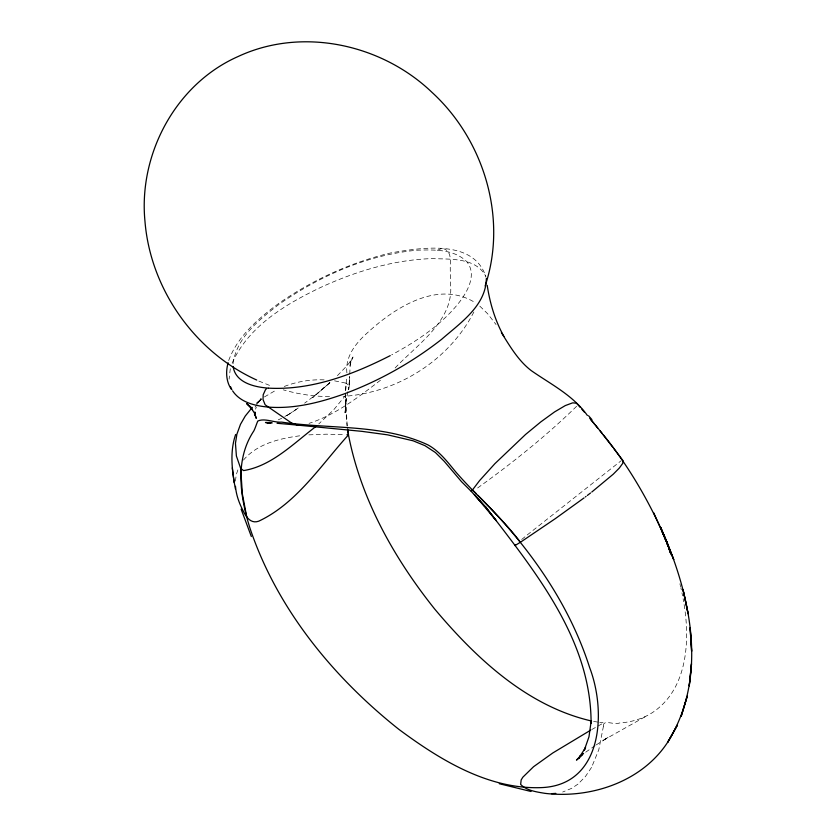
<?xml version="1.0" encoding="UTF-8"?>
<svg xmlns="http://www.w3.org/2000/svg" width="836" height="836" viewBox="0 0 836 836"><rect width="100%" height="100%" fill="white"/><g stroke="black" fill="none" stroke-linecap="round" stroke-linejoin="round"><path stroke-width="0.63" stroke-dasharray="4.18 3.13" d="M345.592 393.714L345.77 410.434L347.107 426.046M345.655 390.642L346.574 377.715M349.761 374.047L350.294 362.688L349.939 365.844L351.444 359.929L353.022 357.003L349.991 362.061L352.113 359.292L346.919 365.792L337.242 375.824M345.696 390.245L346.041 383.16L334.452 380.808M349.479 380.286L348.696 389.44L348.873 385.386L346.041 383.16M233.025 363.723C236.546 337.357 259.599 319.342 279.36 304.105C320.251 275.755 367.662 254.646 417.592 250.173C434.197 249.671 453.948 249.118 466.697 261.595C477.346 274.469 467.408 291.963 458.755 302.977C440.959 325.319 416.579 341.276 391.75 354.819M349.135 387.204L349.667 376.545L348.696 389.44M346.898 372.846C345.08 356.355 356.031 342.875 367.61 332.623C395.031 307.376 437.949 279.882 474.723 302.36M235.418 481.097L236.254 474.764L238.354 468.4M603.477 726.024C602.714 718.887 614.972 725.46 619.236 723.025C630.866 722.262 642.456 718.97 652.32 712.659C687.662 689.46 690.337 640.522 683.796 602.693M603.467 726.15L598.785 749.767L591.627 767.249M347.87 391.697L346.114 400.392L346.24 399.451L345.007 412.848L346.188 398.563L345.341 411.991L345.529 397.152M230.297 368.739L229.085 379.199M255.534 409.18L256.359 407.017M228.677 360.504C237.727 336.041 258.523 318.317 278.942 303.259C312.779 279.83 350.88 262.253 391.008 252.89C420.696 247.769 474.263 238.605 486.04 277.312M232.147 363.085C248.658 326.03 285.902 304.022 321.034 287.27C355.854 271.292 393.432 259.829 431.94 258.606C450.05 259.359 475.862 257.331 485.674 276.12M473.876 311.974C448.974 360.546 397.33 392.847 343.126 396.4M591.554 767.385L585.399 776.571L577.969 784.116M258.606 402.335L261.166 398.354L256.412 405.188M261.166 398.354L258.251 402.565L261.26 399.232M255.053 407.132L256.976 404.394M345.895 395.02L333.909 409.535L318.788 423.915M243.454 460.093C257.843 443.09 281.345 438.064 302.423 435.472M576.621 406.275C545.344 436.8 510.848 464.189 475.329 489.614M261.083 399.159L256.903 403.13L261.469 398.991M395.135 367.955C416.579 345.049 453.718 320.784 450.594 285.254C450.395 279.882 450.29 274.511 450.27 269.129C449.977 262.023 452.38 251.678 443.707 248.72M256.328 403.412L261.271 399.263M256.788 403.025L261.438 398.96M329.896 382.669L312.58 397.643L329.812 382.784M329.781 382.815L317.105 393.777L304.628 403.161M521.706 539.481L525.28 536.524M527.192 534.967L621.127 460.751M380.464 380.244C358.456 397.131 335.769 414.76 309.048 423.361M577.948 784.126L571.667 788.338L562.67 792.037M296.32 409.421L286.424 415.962L298.4 407.853M585.702 752.191L595.138 745.587M437.291 250.319L441.314 248.574M264.448 396.943L276.643 389.795M596.235 744.886L608.315 737.185L602.495 740.748L647.524 715.428M284.846 416.485L290.196 413.454M591.721 729.556L603.822 722.806L599.788 722.356M278.252 419.839L281.669 418.313M284.261 386.472C296.916 381.603 310.553 379.314 324.107 379.868M308.881 434.866L326.51 434.177L345.373 434.689M329.52 396.577C313.897 396.557 298.274 394.132 283.268 389.837M597.75 722.085L593.633 721.405M258.867 381.08L272.097 386.399M479.822 306.133L487.607 313.699L496.051 324.535M679.919 583.81L680.64 586.83M680.87 587.844L681.319 589.85M681.957 592.839L682.563 595.817M683.116 598.775L683.639 601.721M347.18 425.869L345.602 395.01"/><path stroke-width="1.25" d="M584.082 497.901L555.303 518.654L520.42 542.261C501.161 516.857 476.771 496.103 455.933 472.131C447.657 462.141 439.59 451.315 428.011 444.93C382.575 423.737 330.189 429.317 281.68 422.128C273.999 422.786 264.761 417.801 257.781 421.051C256.391 424.27 255.44 427.666 253.893 430.812C234.644 459.727 239.963 495.769 249.65 527.171C276.444 608.065 332.812 676.92 398.876 729.358C439.976 759.799 488.036 789.445 541.049 787.627C602.589 785.485 606.758 712.303 589.631 667.546C568.543 601.471 526.69 543.797 477.899 495.309M250.142 406.4L254.562 413.318L256.265 418.345L254.928 414.489L254.99 412.148M254.792 412.305L254.541 414.802L254.938 412.556M228.144 362.782C225.532 371.644 226.128 381.812 231.499 389.545M485.12 285.985C507.797 218.248 484.013 139.946 431.898 92.273C381.644 44.109 302.11 26.616 238.114 56.514C175.779 84.008 138.421 154.043 144.952 221.112C150.365 289.026 194.725 351.946 256.746 380.056M235.616 434.521C229.566 452.13 232.074 471.18 235.449 489.06M581.898 755.117L576.485 760.123L580.915 755.462L578.47 758.649L585.566 747.53L584.239 750.331L588.983 736.767L591.177 720.966L591.094 723.265C591.209 638.788 533.87 570.162 485.267 506.407L496.218 520.619L474.367 494.619L484.838 506.282L471.326 491.463L479.603 480.575L494.912 463.646L525.572 434.459L540.85 421.866L554.602 411.897L565.303 405.575L572.65 402.858L576.464 403.192L580.153 407.31M347.515 429.035L348.476 434.887C320.888 465.255 296.864 503.209 258.742 521.183C250.372 524.245 245.575 516.167 242.639 509.824C238.918 502.488 236.097 494.546 235.491 486.291M515.655 544.748L514.955 545.563L520.42 542.261M252.263 407.404L245.272 416.025L240.486 424.322L236.891 434.208L235.459 443.331L236.4 456.028L240.674 468.411L242.388 494.076L246.777 517.16M268.189 388.123L267.186 388.029L265.514 389.649L263.183 394.78L263.037 399.535L265.127 404.791L291.628 423.068L297.532 425.106L362.019 431.366L387.611 434.845L413.141 440.812L425.012 445.692L435.41 452.527L444.261 461.347L461.462 481.62L471.326 491.463M315.914 426.517C293.885 443.132 271.742 466.08 243.579 470.584L240.674 468.411M583.591 753.424L579.557 756.684L582.629 754.438M591.783 492.038L613.258 474.179L619.319 468.066L622.715 463.374L623.071 460.72L613.53 448.19M590.519 493.01L587.332 495.445M585.388 496.918L586.036 496.427M590.603 730.204L552.784 752.975L533.546 766.727L522.834 777.208L521.152 779.988L520.65 784.44C526.753 790.647 536.513 791.922 544.936 793.343C594.197 799.247 649.436 779.142 672.917 733.172C707.423 668.894 689.052 590.571 660.691 527.579L673.691 559.462L660.691 527.579M390.224 355.634C352.761 374.737 311.191 390.454 268.471 388.144M270.509 422.556L267.259 423.455L271.418 422.64M555.835 793.385L551.467 793.667M302.193 424.709L297.532 425.106L277.05 423.277M270.132 422.462L265.472 422.514L272.254 422.87M346.919 434.783L348.476 434.887C360.974 499.343 394.122 558.239 434.741 609.11C476.039 658.193 527.129 706.18 591.554 721.008M266.203 387.935C252.911 386.723 235.209 381.989 233.15 366.471M531.059 791.493L499.27 783.719M248.146 404.885L246.651 403.61L251.709 408.093L248.146 404.885L252.535 409.797M472.183 489.645L475.903 493.324M581.856 409.243L584.374 412.127M588.544 415.732L591.909 419.609M587.405 415.513C573.162 395.313 550.851 384.309 531.163 370.557C518.226 360.598 509.918 346.209 501.381 332.613M590.833 419.641L601.972 433.121M589.725 418.261L594.49 424.019M595.284 424.991L597.698 427.959M600.102 430.948L612.84 447.281M603.373 434.856C629.968 467.732 651.139 504.756 667.525 543.693L653.627 512.635M232.586 390.84C240.256 402.377 254.855 405.836 267.865 407.048C293.499 409.159 319.049 402.774 343.053 394.31C378.53 381.352 411.845 362.584 441.607 339.332C460.124 323.124 486.124 305.642 486.322 278.545M503.92 336.438C495.121 320.679 489.886 303.154 487.221 285.358M231.844 389.566L230.611 386.859M661.6 530.536L663.868 535.845M664.317 536.911L665.623 540.087M251.333 536.513L241.123 509.134M666.898 543.264L668.131 546.441M669.322 549.607L670.482 552.774M671.183 554.707L666.971 542.554L670.639 553.453M254.562 413.318L254.928 414.489M348.476 434.887L347.661 429.882M232.324 467.878L234.164 482.623M691.487 663.847L689.282 685.739L691.487 663.847M687.234 696.252L681.267 716.013L687.234 696.252M677.473 725.011L667.65 742.358L677.473 725.011M685.039 599.036L683.085 589.861L688.091 613.781L685.039 599.036M690.776 637.805L690.118 627.794L691.623 651.317L690.776 637.805"/></g></svg>
